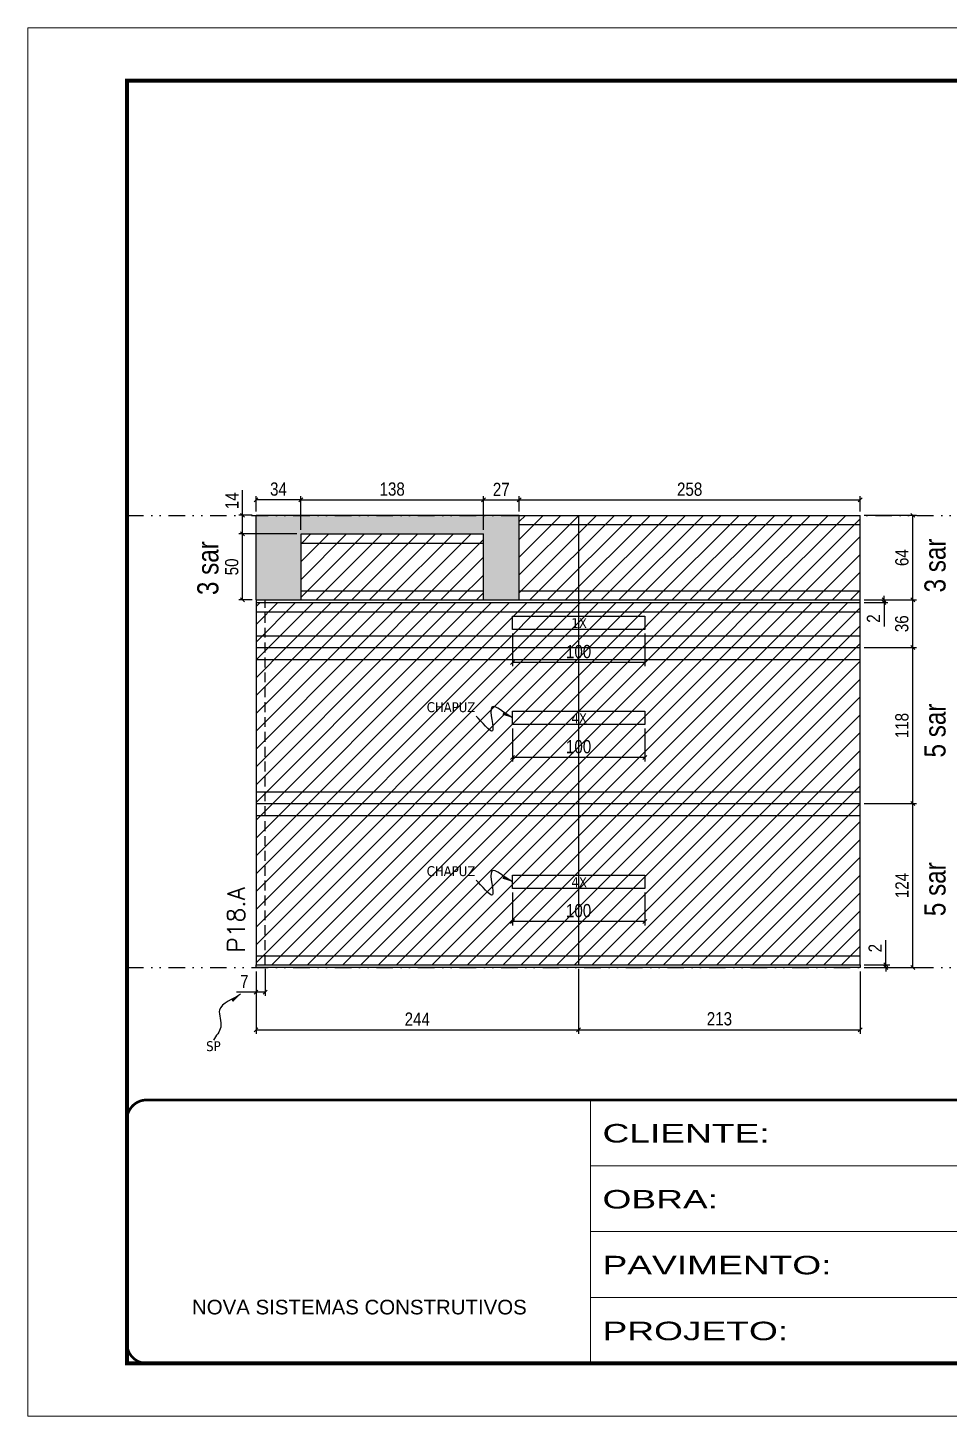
# Model space of a CAD drawing. Extents: x 14400 to 27878, y -21631 to 6985.
# Drawn here: x 17597 to 18294, y -2105 to -1055 of the extents above; entities that cross this region are included whole.
import ezdxf

# ---------------------------------------------------------------- set-up
doc = ezdxf.new("R2010")
doc.units = 0
for name, pattern in [('CONTINUO', [0]), ('DASHED', [0.75, 0.5, -0.25]), ('DIVIDE2', [0.625, 0.25, -0.125, 0, -0.125, 0, -0.125]), ('HIDDEN', [0.375, 0.25, -0.125])]:
    doc.linetypes.add(name, pattern=pattern)
for name, color, linetype in [('COTA', 241, 'Continuous'), ('NOMENCLATURA', 7, 'Continuous'), ('Nível', 160, 'Continuous'), ('Painéis', 200, 'Continuous'), ('Romaneio', 10, 'Continuous'), ('SARR_2.2x10', 60, 'Continuous'), ('SARR_2.2x7', 40, 'Continuous'), ('Sarrafo de Pressão', 42, 'HIDDEN'), ('texto', 7, 'Continuous')]:
    doc.layers.add(name, color=color, linetype=linetype)
for name, color, linetype, lineweight in [('Folhas', 255, 'Continuous', 9), ('Hachura', 251, 'Continuous', 9), ('SARRAFO DE PRESSAO', 251, 'DASHED', 9), ('Texto Seção', 7, 'Continuous', 15)]:
    doc.layers.add(name, color=color, linetype=linetype, lineweight=lineweight)
doc.styles.add('ARIAL', font='arial.ttf')
doc.styles.add('ARIAL_NARROW', font='ARIALN.TTF', dxfattribs={"height": 0.2})
doc.styles.add('COTA TECNICA', font='techl___.ttf', dxfattribs={"height": 10})
doc.styles.add('COTA TECNICA-50', font='techl___.ttf', dxfattribs={"height": 10})
doc.styles.add('REGUA-120', font='ROMANS.shx', dxfattribs={"height": 15})
doc.styles.get("Standard").update_dxf_attribs({"font": 'arial.ttf'})
doc.styles.add('Tecnologia', font='')
doc.styles.get('Tecnologia').set_extended_font_data('Forgotten Futurist')
doc.dimstyles.new('COTA PAINEL-50', dxfattribs={"dimtxt": 10, "dimasz": 3, "dimexe": 3, "dimexo": 3, "dimgap": 3, "dimtad": 1, "dimdec": 1, "dimzin": 12, "dimdsep": 46, "dimtxsty": 'COTA TECNICA-50', "dimblk1": 'OBLIQUE', "dimblk2": 'OBLIQUE', "dimsah": 1, "dimcen": 0.9, "dimclrd": 4, "dimclre": 4, "dimclrt": 240, "dimadec": 1, "dimazin": 3, "dimtfac": 1, "dimtdec": 1, "dimtmove": 0, "dimatfit": 3, "dimfxl": 1, "dimtolj": 1, "dimtzin": 12, "dimarcsym": 0})
doc.dimstyles.new('PAINEL', dxfattribs={"dimtxt": 10, "dimasz": 3, "dimexe": 3, "dimexo": 3, "dimgap": 3, "dimtad": 1, "dimdec": 1, "dimzin": 12, "dimdsep": 46, "dimtxsty": 'COTA TECNICA', "dimblk1": 'OBLIQUE', "dimblk2": 'OBLIQUE', "dimsah": 1, "dimcen": 0.9, "dimclrd": 4, "dimclre": 4, "dimclrt": 240, "dimadec": 1, "dimazin": 3, "dimtfac": 1, "dimtdec": 1, "dimtmove": 0, "dimatfit": 3, "dimfxl": 1, "dimtolj": 1, "dimtzin": 12, "dimarcsym": 0})
doc.dimstyles.get("Standard").update_dxf_attribs({"dimtxt": 0.18, "dimasz": 0.18, "dimexe": 0.18, "dimexo": 0.0625, "dimgap": 0.09, "dimtad": 0, "dimtih": 1, "dimtoh": 1, "dimdec": 4, "dimzin": 0, "dimdsep": 46, "dimtxsty": 'Standard', "dimcen": 0.09, "dimadec": 0, "dimazin": 0, "dimtfac": 1, "dimtdec": 4, "dimtofl": 0, "dimtmove": 0, "dimatfit": 3, "dimfxl": 1, "dimtolj": 1, "dimtzin": 0, "dimarcsym": 0})

# ---------------------------------------------------------------- blocks, each defined once
blk = doc.blocks.new('9999999999')
at = {"color": 30, "linetype": 'CONTINUO'}
for p, q in [((98564.6, 34230.2), (98564.6, 34429.4)), ((98564.6, 34379.6), (99584, 34379.6)), ((98564.6, 34329.8), (99488, 34329.8)), ((98564.6, 34280), (99488, 34280))]:
    blk.add_line(p, q, dxfattribs=at)
at = {"color": 30, "linetype": 'CONTINUO', "const_width": 2}
blk.add_lwpolyline([(99584, 34230.2), (99584, 34414.4, 0.414214), (99569, 34429.4), (98229, 34429.4, 0.414214), (98214, 34414.4), (98214, 34245.2, 0.414214), (98229, 34230.2), (99584, 34230.2)], format="xyb", dxfattribs=at)
at = {"layer": 'Folhas'}
blk.add_lwpolyline([(98139, 34190.2), (99624, 34190.2), (99624, 35240.2), (98139, 35240.2)], close=True, dxfattribs=at)
at = {"layer": 'Folhas', "color": 30, "const_width": 3}
blk.add_lwpolyline([(98214, 34230.2), (99584, 34230.2), (99584, 35200.2), (98214, 35200.2)], close=True, dxfattribs=at)
at = {"color": 7, "linetype": 'Continuous', "ltscale": 5, "style": 'ARIAL'}
blk.add_text('NOVA SISTEMAS CONSTRUTIVOS', height=11.059, dxfattribs=at).set_placement((98263.2, 34267.2))
at = {"layer": 'Folhas', "color": 7, "style": 'Tecnologia', "width": 1.5}
for s, p in [('CLIENTE:', (98573.7, 34397.2)), ('OBRA:', (98573.7, 34347.3)), ('PAVIMENTO:', (98573.7, 34297.5)), ('PROJETO:', (98573.7, 34247.7))]:
    blk.add_text(s, height=14, dxfattribs=at).set_placement(p)
blk = doc.blocks.new('_Oblique')
at = {"color": 0, "linetype": 'ByBlock', "lineweight": -2}
blk.add_line((-0.5, -0.5), (0.5, 0.5), dxfattribs=at)
blk = doc.blocks.new('*D4209')
at = {"layer": 'COTA', "color": 4, "lineweight": -2, "transparency": 16777216}
for p, q in [((17769.6, -1769), (17769.6, -1787.5)), ((17776.6, -1767), (17776.6, -1787.5)), ((17769.6, -1784.5), (17754.9, -1784.5)), ((17776.6, -1784.5), (17769.6, -1784.5))]:
    blk.add_line(p, q, dxfattribs=at)
at = {"layer": 'Defpoints', "color": 0, "transparency": 16777216}
for p in [(17769.6, -1766), (17776.6, -1764), (17769.6, -1784.5)]:
    blk.add_point(p, dxfattribs=at)
at = {"layer": 'COTA', "color": 4, "lineweight": -2, "transparency": 16777216, "xscale": 3, "yscale": 3, "zscale": 3, "rotation": 180}
blk.add_blockref('_Oblique', (17769.6, -1784.5), dxfattribs=at)
at = {"layer": 'COTA', "color": 4, "lineweight": -2, "transparency": 16777216, "xscale": 3, "yscale": 3, "zscale": 3}
blk.add_blockref('_Oblique', (17776.6, -1784.5), dxfattribs=at)
at = {"layer": 'COTA', "color": 240, "transparency": 16777216, "insert": (17760.8, -1776.5), "char_height": 10, "attachment_point": 5, "style": 'COTA TECNICA-50'}
blk.add_mtext('\\A1;7', dxfattribs=at)
blk = doc.blocks.new('*D4210')
at = {"layer": 'Defpoints', "color": 0, "linetype": 'ByBlock', "transparency": 16777216}
for p in [(18226.6, -1642), (18266.3, -1642), (18226.6, -1766)]:
    blk.add_point(p, dxfattribs=at)
at = {"layer": 'Romaneio', "color": 4, "linetype": 'ByBlock', "lineweight": -2, "transparency": 16777216}
for p, q in [((18229.6, -1642), (18269.3, -1642)), ((18266.3, -1766), (18266.3, -1642)), ((18229.6, -1766), (18269.3, -1766))]:
    blk.add_line(p, q, dxfattribs=at)
at = {"layer": 'Romaneio', "color": 4, "linetype": 'ByBlock', "lineweight": -2, "transparency": 16777216, "xscale": 3, "yscale": 3, "zscale": 3}
for p, rotation in [((18266.3, -1642), 90), ((18266.3, -1766), 270)]:
    blk.add_blockref('_Oblique', p, dxfattribs=dict(at, rotation=rotation))
at = {"layer": 'Romaneio', "color": 240, "linetype": 'ByBlock', "transparency": 16777216, "insert": (18258.2, -1704), "char_height": 10, "attachment_point": 5, "rotation": 90, "style": 'COTA TECNICA'}
blk.add_mtext('\\A1;124', dxfattribs=at)
blk = doc.blocks.new('*D4211')
at = {"layer": 'Defpoints', "color": 0, "linetype": 'ByBlock', "transparency": 16777216}
for p in [(18226.6, -1642), (18266.3, -1642), (18226.6, -1766)]:
    blk.add_point(p, dxfattribs=at)
at = {"layer": 'Romaneio', "color": 4, "linetype": 'ByBlock', "lineweight": -2, "transparency": 16777216}
for p, q in [((18229.6, -1642), (18269.3, -1642)), ((18266.3, -1766), (18266.3, -1642)), ((18229.6, -1766), (18269.3, -1766))]:
    blk.add_line(p, q, dxfattribs=at)
at = {"layer": 'Romaneio', "color": 4, "linetype": 'ByBlock', "lineweight": -2, "transparency": 16777216, "xscale": 3, "yscale": 3, "zscale": 3}
for p, rotation in [((18266.3, -1642), 90), ((18266.3, -1766), 270)]:
    blk.add_blockref('_Oblique', p, dxfattribs=dict(at, rotation=rotation))
at = {"layer": 'Romaneio', "color": 240, "linetype": 'ByBlock', "transparency": 16777216, "insert": (18258.2, -1704), "char_height": 10, "attachment_point": 5, "rotation": 90, "style": 'COTA TECNICA'}
blk.add_mtext('\\A1;124', dxfattribs=at)
blk = doc.blocks.new('*D4212')
at = {"layer": 'COTA', "color": 4, "lineweight": -2, "transparency": 16777216}
for p, q in [((18245.9, -1764), (18245.9, -1745.2)), ((18229.6, -1764), (18248.9, -1764)), ((18229.6, -1766), (18248.9, -1766)), ((18245.9, -1766), (18245.9, -1764)), ((18245.9, -1766), (18245.9, -1769))]:
    blk.add_line(p, q, dxfattribs=at)
at = {"layer": 'Defpoints', "color": 0, "transparency": 16777216}
for p in [(18226.6, -1764), (18226.6, -1766), (18245.9, -1766)]:
    blk.add_point(p, dxfattribs=at)
at = {"layer": 'COTA', "color": 4, "lineweight": -2, "transparency": 16777216, "xscale": 3, "yscale": 3, "zscale": 3}
for p, rotation in [((18245.9, -1764), 270), ((18245.9, -1766), 90)]:
    blk.add_blockref('_Oblique', p, dxfattribs=dict(at, rotation=rotation))
at = {"layer": 'COTA', "color": 240, "transparency": 16777216, "insert": (18237.9, -1751.3), "char_height": 10, "attachment_point": 5, "rotation": 90, "style": 'COTA TECNICA-50'}
blk.add_mtext('\\A1;2', dxfattribs=at)
blk = doc.blocks.new('*D4213')
at = {"layer": 'COTA', "color": 4, "lineweight": -2, "transparency": 16777216}
for p, q in [((17769.6, -1769), (17769.6, -1816)), ((18013.6, -1767), (18013.6, -1816)), ((17769.6, -1813), (18013.6, -1813))]:
    blk.add_line(p, q, dxfattribs=at)
at = {"layer": 'Defpoints', "color": 0, "transparency": 16777216}
for p in [(17769.6, -1766), (18013.6, -1764), (18013.6, -1813)]:
    blk.add_point(p, dxfattribs=at)
at = {"layer": 'COTA', "color": 4, "lineweight": -2, "transparency": 16777216, "xscale": 3, "yscale": 3, "zscale": 3, "rotation": 180}
blk.add_blockref('_Oblique', (17769.6, -1813), dxfattribs=at)
at = {"layer": 'COTA', "color": 4, "lineweight": -2, "transparency": 16777216, "xscale": 3, "yscale": 3, "zscale": 3}
blk.add_blockref('_Oblique', (18013.6, -1813), dxfattribs=at)
at = {"layer": 'COTA', "color": 240, "transparency": 16777216, "insert": (17891.6, -1805), "char_height": 10, "attachment_point": 5, "style": 'COTA TECNICA-50'}
blk.add_mtext('\\A1;244', dxfattribs=at)
blk = doc.blocks.new('*D4214')
at = {"layer": 'COTA', "color": 4, "lineweight": -2, "transparency": 16777216}
for p, q in [((18013.6, -1767), (18013.6, -1816)), ((18226.6, -1769), (18226.6, -1816)), ((18013.6, -1813), (18226.6, -1813))]:
    blk.add_line(p, q, dxfattribs=at)
at = {"layer": 'Defpoints', "color": 0, "transparency": 16777216}
for p in [(18013.6, -1764), (18226.6, -1766), (18226.6, -1813)]:
    blk.add_point(p, dxfattribs=at)
at = {"layer": 'COTA', "color": 4, "lineweight": -2, "transparency": 16777216, "xscale": 3, "yscale": 3, "zscale": 3, "rotation": 180}
blk.add_blockref('_Oblique', (18013.6, -1813), dxfattribs=at)
at = {"layer": 'COTA', "color": 4, "lineweight": -2, "transparency": 16777216, "xscale": 3, "yscale": 3, "zscale": 3}
blk.add_blockref('_Oblique', (18226.6, -1813), dxfattribs=at)
at = {"layer": 'COTA', "color": 240, "transparency": 16777216, "insert": (18120.1, -1804.8), "char_height": 10, "attachment_point": 5, "style": 'COTA TECNICA-50'}
blk.add_mtext('\\A1;213', dxfattribs=at)
blk = doc.blocks.new('*D4215')
at = {"layer": 'COTA', "color": 4, "linetype": 'ByBlock', "lineweight": -2, "transparency": 16777216}
for p, q in [((17963.6, -1709.2), (17963.6, -1734.1)), ((18063.6, -1709.2), (18063.6, -1734.1)), ((18063.6, -1731.1), (17963.6, -1731.1))]:
    blk.add_line(p, q, dxfattribs=at)
at = {"layer": 'Defpoints', "color": 0, "linetype": 'ByBlock', "transparency": 16777216}
for p in [(17963.6, -1706.2), (18063.6, -1706.2), (17963.6, -1731.1)]:
    blk.add_point(p, dxfattribs=at)
at = {"layer": 'COTA', "color": 4, "linetype": 'ByBlock', "lineweight": -2, "transparency": 16777216, "xscale": 3, "yscale": 3, "zscale": 3, "rotation": 180}
blk.add_blockref('_Oblique', (17963.6, -1731.1), dxfattribs=at)
at = {"layer": 'COTA', "color": 4, "linetype": 'ByBlock', "lineweight": -2, "transparency": 16777216, "xscale": 3, "yscale": 3, "zscale": 3}
blk.add_blockref('_Oblique', (18063.6, -1731.1), dxfattribs=at)
at = {"layer": 'COTA', "color": 240, "linetype": 'ByBlock', "transparency": 16777216, "insert": (18013.6, -1723), "char_height": 10, "attachment_point": 5, "style": 'COTA TECNICA'}
blk.add_mtext('\\A1;100', dxfattribs=at)
blk = doc.blocks.new('*D4195')
at = {"layer": 'COTA', "color": 4, "lineweight": -2, "transparency": 16777216}
for p, q in [((18229.6, -1424), (18269.3, -1424)), ((18266.3, -1488), (18266.3, -1424)), ((18229.6, -1488), (18269.3, -1488))]:
    blk.add_line(p, q, dxfattribs=at)
at = {"layer": 'Defpoints', "color": 0, "transparency": 16777216}
for p in [(18226.6, -1424), (18266.3, -1424), (18226.6, -1488)]:
    blk.add_point(p, dxfattribs=at)
at = {"layer": 'COTA', "color": 4, "lineweight": -2, "transparency": 16777216, "xscale": 3, "yscale": 3, "zscale": 3}
for p, rotation in [((18266.3, -1424), 90), ((18266.3, -1488), 270)]:
    blk.add_blockref('_Oblique', p, dxfattribs=dict(at, rotation=rotation))
at = {"layer": 'COTA', "color": 240, "transparency": 16777216, "insert": (18258.2, -1456), "char_height": 10, "attachment_point": 5, "rotation": 90, "style": 'COTA TECNICA'}
blk.add_mtext('\\A1;64', dxfattribs=at)
blk = doc.blocks.new('*D4196')
at = {"layer": 'COTA', "color": 4, "lineweight": -2, "transparency": 16777216}
for p, q in [((17769.6, -1421), (17769.6, -1409.4)), ((17803.6, -1412.4), (17769.6, -1412.4)), ((17803.6, -1435), (17803.6, -1409.4))]:
    blk.add_line(p, q, dxfattribs=at)
at = {"layer": 'Defpoints', "color": 0, "transparency": 16777216}
for p in [(17769.6, -1412.4), (17769.6, -1424), (17803.6, -1438)]:
    blk.add_point(p, dxfattribs=at)
at = {"layer": 'COTA', "color": 4, "lineweight": -2, "transparency": 16777216, "xscale": 3, "yscale": 3, "zscale": 3, "rotation": 180}
blk.add_blockref('_Oblique', (17769.6, -1412.4), dxfattribs=at)
at = {"layer": 'COTA', "color": 4, "lineweight": -2, "transparency": 16777216, "xscale": 3, "yscale": 3, "zscale": 3}
blk.add_blockref('_Oblique', (17803.6, -1412.4), dxfattribs=at)
at = {"layer": 'COTA', "color": 240, "transparency": 16777216, "insert": (17786.6, -1404.2), "char_height": 10, "attachment_point": 5, "style": 'COTA TECNICA'}
blk.add_mtext('\\A1;34', dxfattribs=at)
blk = doc.blocks.new('*D4197')
at = {"layer": 'COTA', "color": 4, "lineweight": -2, "transparency": 16777216}
for p, q in [((17803.6, -1435), (17803.6, -1409.4)), ((17803.6, -1412.4), (17941.6, -1412.4)), ((17941.6, -1435), (17941.6, -1409.4))]:
    blk.add_line(p, q, dxfattribs=at)
at = {"layer": 'Defpoints', "color": 0, "transparency": 16777216}
for p in [(17941.6, -1412.4), (17803.6, -1438), (17941.6, -1438)]:
    blk.add_point(p, dxfattribs=at)
at = {"layer": 'COTA', "color": 4, "lineweight": -2, "transparency": 16777216, "xscale": 3, "yscale": 3, "zscale": 3, "rotation": 180}
blk.add_blockref('_Oblique', (17803.6, -1412.4), dxfattribs=at)
at = {"layer": 'COTA', "color": 4, "lineweight": -2, "transparency": 16777216, "xscale": 3, "yscale": 3, "zscale": 3}
blk.add_blockref('_Oblique', (17941.6, -1412.4), dxfattribs=at)
at = {"layer": 'COTA', "color": 240, "transparency": 16777216, "insert": (17872.6, -1404.2), "char_height": 10, "attachment_point": 5, "style": 'COTA TECNICA'}
blk.add_mtext('\\A1;138', dxfattribs=at)
blk = doc.blocks.new('*D4198')
at = {"layer": 'COTA', "color": 4, "lineweight": -2, "transparency": 16777216}
for p, q in [((17941.6, -1435), (17941.6, -1409.4)), ((17941.6, -1412.4), (17968.6, -1412.4)), ((17968.6, -1421), (17968.6, -1409.4))]:
    blk.add_line(p, q, dxfattribs=at)
at = {"layer": 'Defpoints', "color": 0, "transparency": 16777216}
for p in [(17968.6, -1412.4), (17968.6, -1424), (17941.6, -1438)]:
    blk.add_point(p, dxfattribs=at)
at = {"layer": 'COTA', "color": 4, "lineweight": -2, "transparency": 16777216, "xscale": 3, "yscale": 3, "zscale": 3, "rotation": 180}
blk.add_blockref('_Oblique', (17941.6, -1412.4), dxfattribs=at)
at = {"layer": 'COTA', "color": 4, "lineweight": -2, "transparency": 16777216, "xscale": 3, "yscale": 3, "zscale": 3}
blk.add_blockref('_Oblique', (17968.6, -1412.4), dxfattribs=at)
at = {"layer": 'COTA', "color": 240, "transparency": 16777216, "insert": (17955.1, -1404.4), "char_height": 10, "attachment_point": 5, "style": 'COTA TECNICA'}
blk.add_mtext('\\A1;27', dxfattribs=at)
blk = doc.blocks.new('*D4199')
at = {"layer": 'COTA', "color": 4, "lineweight": -2, "transparency": 16777216}
for p, q in [((17800.6, -1438), (17756.5, -1438)), ((17759.5, -1488), (17759.5, -1438)), ((17766.6, -1488), (17756.5, -1488))]:
    blk.add_line(p, q, dxfattribs=at)
at = {"layer": 'Defpoints', "color": 0, "transparency": 16777216}
for p in [(17759.5, -1438), (17803.6, -1438), (17769.6, -1488)]:
    blk.add_point(p, dxfattribs=at)
at = {"layer": 'COTA', "color": 4, "lineweight": -2, "transparency": 16777216, "xscale": 3, "yscale": 3, "zscale": 3}
for p, rotation in [((17759.5, -1438), 90), ((17759.5, -1488), 270)]:
    blk.add_blockref('_Oblique', p, dxfattribs=dict(at, rotation=rotation))
at = {"layer": 'COTA', "color": 240, "transparency": 16777216, "insert": (17751.3, -1463), "char_height": 10, "attachment_point": 5, "rotation": 90, "style": 'COTA TECNICA'}
blk.add_mtext('\\A1;50', dxfattribs=at)
blk = doc.blocks.new('*D4200')
at = {"layer": 'COTA', "color": 4, "lineweight": -2, "transparency": 16777216}
for p, q in [((17759.5, -1424), (17759.5, -1404.9)), ((17766.6, -1424), (17756.5, -1424)), ((17759.5, -1438), (17759.5, -1424)), ((17800.6, -1438), (17756.5, -1438))]:
    blk.add_line(p, q, dxfattribs=at)
at = {"layer": 'Defpoints', "color": 0, "transparency": 16777216}
for p in [(17759.5, -1424), (17769.6, -1424), (17803.6, -1438)]:
    blk.add_point(p, dxfattribs=at)
at = {"layer": 'COTA', "color": 4, "lineweight": -2, "transparency": 16777216, "xscale": 3, "yscale": 3, "zscale": 3}
for p, rotation in [((17759.5, -1424), 90), ((17759.5, -1438), 270)]:
    blk.add_blockref('_Oblique', p, dxfattribs=dict(at, rotation=rotation))
at = {"layer": 'COTA', "color": 240, "transparency": 16777216, "insert": (17751.4, -1413), "char_height": 10, "attachment_point": 5, "rotation": 90, "style": 'COTA TECNICA'}
blk.add_mtext('\\A1;14', dxfattribs=at)
blk = doc.blocks.new('*D4201')
at = {"layer": 'COTA', "color": 4, "lineweight": -2, "transparency": 16777216}
for p, q in [((17968.6, -1421), (17968.6, -1409.4)), ((17968.6, -1412.4), (18226.6, -1412.4)), ((18226.6, -1421), (18226.6, -1409.4))]:
    blk.add_line(p, q, dxfattribs=at)
at = {"layer": 'Defpoints', "color": 0, "transparency": 16777216}
for p in [(18226.6, -1412.4), (17968.6, -1424), (18226.6, -1424)]:
    blk.add_point(p, dxfattribs=at)
at = {"layer": 'COTA', "color": 4, "lineweight": -2, "transparency": 16777216, "xscale": 3, "yscale": 3, "zscale": 3, "rotation": 180}
blk.add_blockref('_Oblique', (17968.6, -1412.4), dxfattribs=at)
at = {"layer": 'COTA', "color": 4, "lineweight": -2, "transparency": 16777216, "xscale": 3, "yscale": 3, "zscale": 3}
blk.add_blockref('_Oblique', (18226.6, -1412.4), dxfattribs=at)
at = {"layer": 'COTA', "color": 240, "transparency": 16777216, "insert": (18097.6, -1404.3), "char_height": 10, "attachment_point": 5, "style": 'COTA TECNICA'}
blk.add_mtext('\\A1;258', dxfattribs=at)
blk = doc.blocks.new('*D4203')
at = {"layer": 'COTA', "color": 4, "lineweight": -2, "transparency": 16777216}
for p, q in [((18229.6, -1524), (18269.3, -1524)), ((18266.3, -1642), (18266.3, -1524)), ((18229.6, -1642), (18269.3, -1642))]:
    blk.add_line(p, q, dxfattribs=at)
at = {"layer": 'Defpoints', "color": 0, "transparency": 16777216}
for p in [(18226.6, -1524), (18266.3, -1524), (18226.6, -1642)]:
    blk.add_point(p, dxfattribs=at)
at = {"layer": 'COTA', "color": 4, "lineweight": -2, "transparency": 16777216, "xscale": 3, "yscale": 3, "zscale": 3}
for p, rotation in [((18266.3, -1524), 90), ((18266.3, -1642), 270)]:
    blk.add_blockref('_Oblique', p, dxfattribs=dict(at, rotation=rotation))
at = {"layer": 'COTA', "color": 240, "transparency": 16777216, "insert": (18258.2, -1583), "char_height": 10, "attachment_point": 5, "rotation": 90, "style": 'COTA TECNICA'}
blk.add_mtext('\\A1;118', dxfattribs=at)
blk = doc.blocks.new('*D4205')
at = {"layer": 'COTA', "color": 4, "linetype": 'ByBlock', "lineweight": -2, "transparency": 16777216}
for p, q in [((17963.6, -1585.2), (17963.6, -1610.1)), ((18063.6, -1585.2), (18063.6, -1610.1)), ((18063.6, -1607.1), (17963.6, -1607.1))]:
    blk.add_line(p, q, dxfattribs=at)
at = {"layer": 'Defpoints', "color": 0, "linetype": 'ByBlock', "transparency": 16777216}
for p in [(17963.6, -1582.2), (18063.6, -1582.2), (17963.6, -1607.1)]:
    blk.add_point(p, dxfattribs=at)
at = {"layer": 'COTA', "color": 4, "linetype": 'ByBlock', "lineweight": -2, "transparency": 16777216, "xscale": 3, "yscale": 3, "zscale": 3, "rotation": 180}
blk.add_blockref('_Oblique', (17963.6, -1607.1), dxfattribs=at)
at = {"layer": 'COTA', "color": 4, "linetype": 'ByBlock', "lineweight": -2, "transparency": 16777216, "xscale": 3, "yscale": 3, "zscale": 3}
blk.add_blockref('_Oblique', (18063.6, -1607.1), dxfattribs=at)
at = {"layer": 'COTA', "color": 240, "linetype": 'ByBlock', "transparency": 16777216, "insert": (18013.6, -1599), "char_height": 10, "attachment_point": 5, "style": 'COTA TECNICA'}
blk.add_mtext('\\A1;100', dxfattribs=at)
blk = doc.blocks.new('*D4222')
at = {"layer": 'COTA', "color": 4, "lineweight": -2, "transparency": 16777216}
for p, q in [((18229.6, -1488), (18269.3, -1488)), ((18266.3, -1524), (18266.3, -1488)), ((18229.6, -1524), (18269.3, -1524))]:
    blk.add_line(p, q, dxfattribs=at)
at = {"layer": 'Defpoints', "color": 0, "transparency": 16777216}
for p in [(18226.6, -1488), (18266.3, -1488), (18226.6, -1524)]:
    blk.add_point(p, dxfattribs=at)
at = {"layer": 'COTA', "color": 4, "lineweight": -2, "transparency": 16777216, "xscale": 3, "yscale": 3, "zscale": 3}
for p, rotation in [((18266.3, -1488), 90), ((18266.3, -1524), 270)]:
    blk.add_blockref('_Oblique', p, dxfattribs=dict(at, rotation=rotation))
at = {"layer": 'COTA', "color": 240, "transparency": 16777216, "insert": (18258.1, -1506), "char_height": 10, "attachment_point": 5, "rotation": 90, "style": 'COTA TECNICA'}
blk.add_mtext('\\A1;36', dxfattribs=at)
blk = doc.blocks.new('*D4207')
at = {"layer": 'COTA', "color": 4, "linetype": 'ByBlock', "lineweight": -2, "transparency": 16777216}
for p, q in [((17963.6, -1513.3), (17963.6, -1538.2)), ((18063.6, -1513.3), (18063.6, -1538.2)), ((18063.6, -1535.2), (17963.6, -1535.2))]:
    blk.add_line(p, q, dxfattribs=at)
at = {"layer": 'Defpoints', "color": 0, "linetype": 'ByBlock', "transparency": 16777216}
for p in [(17963.6, -1510.3), (18063.6, -1510.3), (17963.6, -1535.2)]:
    blk.add_point(p, dxfattribs=at)
at = {"layer": 'COTA', "color": 4, "linetype": 'ByBlock', "lineweight": -2, "transparency": 16777216, "xscale": 3, "yscale": 3, "zscale": 3, "rotation": 180}
blk.add_blockref('_Oblique', (17963.6, -1535.2), dxfattribs=at)
at = {"layer": 'COTA', "color": 4, "linetype": 'ByBlock', "lineweight": -2, "transparency": 16777216, "xscale": 3, "yscale": 3, "zscale": 3}
blk.add_blockref('_Oblique', (18063.6, -1535.2), dxfattribs=at)
at = {"layer": 'COTA', "color": 240, "linetype": 'ByBlock', "transparency": 16777216, "insert": (18013.6, -1527.1), "char_height": 10, "attachment_point": 5, "style": 'COTA TECNICA'}
blk.add_mtext('\\A1;100', dxfattribs=at)
blk = doc.blocks.new('*D4224')
at = {"layer": 'COTA', "color": 4, "lineweight": -2, "transparency": 16777216}
for p, q in [((18229.6, -1488), (18247.6, -1488)), ((18229.6, -1490), (18247.6, -1490)), ((18244.6, -1488), (18244.6, -1485)), ((18244.6, -1488), (18244.6, -1490)), ((18244.6, -1490), (18244.6, -1508.1))]:
    blk.add_line(p, q, dxfattribs=at)
at = {"layer": 'Defpoints', "color": 0, "transparency": 16777216}
for p in [(18226.6, -1488), (18226.6, -1490), (18244.6, -1490)]:
    blk.add_point(p, dxfattribs=at)
at = {"layer": 'COTA', "color": 4, "lineweight": -2, "transparency": 16777216, "xscale": 3, "yscale": 3, "zscale": 3}
for p, rotation in [((18244.6, -1488), 270), ((18244.6, -1490), 90)]:
    blk.add_blockref('_Oblique', p, dxfattribs=dict(at, rotation=rotation))
at = {"layer": 'COTA', "color": 240, "transparency": 16777216, "insert": (18236.6, -1502.1), "char_height": 10, "attachment_point": 5, "rotation": 90, "style": 'COTA TECNICA'}
blk.add_mtext('\\A1;2', dxfattribs=at)

msp = doc.modelspace()

# ---------------------------------------------------------------- hatches: boundary and pattern name
at = {"layer": 'COTA'}
h = msp.add_hatch(dxfattribs=at)
h.set_pattern_fill('AR-CONC', color=256, scale=0.03)
h.set_pattern_definition([(50, (13.5, 1298.575), (5.4655401, -0.4781726), [0.5715, -6.2865]), (355, (13.5, 1298.575), (-1.0573026, 5.7317054), [0.4572, -5.0292175]), (100.451445, (13.9555, 1298.535), (4.4082374, 5.2535326), [0.4857003, -5.3427073]), (46.1842, (13.5, 1300.099), (8.1323712, -1.2612698), [0.85725, -9.42975]), (96.63556, (14.178, 1299.994), (7.122124, 7.4227837), [0.7285507, -8.0140682]), (351.18415, (13.5, 1300.099), (7.122124, 7.4227837), [0.685799, -7.543792]), (21, (14.262, 1299.718), (4.5484317, -3.067956), [0.5715, -6.2865]), (326, (14.262, 1299.718), (1.8540609, 5.525639), [0.4572, -5.0292]), (71.451445, (14.641, 1299.4624), (6.4024926, 2.457683), [0.4857003, -5.3426981]), (37.5, (13.5, 1298.5751), (0.0926581, 2.53665117), [0, -4.96824, 0, -5.1054, 0, -5.04825]), (7.5, (13.5, 1298.575), (2.00458988, 3.00541724), [0, -2.91084, 0, -4.85394, 0, -1.92405]), (327.5, (11.8007, 1298.5751), (4.06771786, -0.17186232), [0, -1.905, 0, -5.9436, 0, -7.8867]), (317.5, (11.0387, 1298.575), (4.44387544, 0.7627947), [0, -2.4765, 0, -3.94716, 0, -5.6007])])
h.paths.add_polyline_path([(17803.65, -1438.02), (17941.65, -1438.02), (17941.65, -1488.02), (17968.65, -1488.02), (17968.65, -1424.02), (17769.65, -1424.02), (17769.65, -1488.02), (17803.65, -1488.02)])
at = {"layer": 'Hachura', "linetype": 'ByBlock'}
h = msp.add_hatch(dxfattribs=at)
h.set_pattern_fill('ANSI31', color=256, scale=3)
h.paths.add_polyline_path([(17941.65, -1488.02), (17941.65, -1438.02), (17803.65, -1438.02), (17803.65, -1488.02)])
h.paths.add_polyline_path([(17968.65, -1488.02), (18013.65, -1488.02), (18013.65, -1424.02), (17968.65, -1424.02)])
h.paths.add_polyline_path([(18013.65, -1424.02), (18013.65, -1488.02), (18226.65, -1488.02), (18226.65, -1424.02)])
h.paths.add_polyline_path([(18013.65, -1524.02), (18013.65, -1642.02), (18226.65, -1642.02), (18226.65, -1524.02)])
h.paths.add_polyline_path([(17769.65, -1524.02), (17769.65, -1642.02), (18013.65, -1642.02), (18013.65, -1524.02)])
h.paths.add_polyline_path([(18013.65, -1764.02), (18013.65, -1642.02), (17769.65, -1642.02), (17769.65, -1764.02)])
h.paths.add_polyline_path([(18226.65, -1764.02), (18226.65, -1642.02), (18013.65, -1642.02), (18013.65, -1764.02)])
h.paths.add_polyline_path([(18643.99, -1642.02), (18407.99, -1642.02), (18407.99, -1764.02), (18643.99, -1764.02)])
h.paths.add_polyline_path([(18643.99, -1642.02), (18643.99, -1764.02), (18887.99, -1764.02), (18887.99, -1642.02)])
h.paths.add_polyline_path([(18643.99, -1522.02), (18643.99, -1642.02), (18887.99, -1642.02), (18887.99, -1522.02)])
h.paths.add_polyline_path([(18407.99, -1522.02), (18407.99, -1642.02), (18643.99, -1642.02), (18643.99, -1522.02)])
h = msp.add_hatch(dxfattribs=at)
h.set_pattern_fill('ANSI31', color=256, scale=3)
h.paths.add_polyline_path([(18013.65, -1490.02), (17769.65, -1490.02), (17769.65, -1524.02), (18013.65, -1524.02)])
h.paths.add_polyline_path([(18226.65, -1490.02), (18013.65, -1490.02), (18013.65, -1524.02), (18226.65, -1524.02)])
h.paths.add_polyline_path([(18643.99, -1443.02), (18407.99, -1443.02), (18407.99, -1522.02), (18643.99, -1522.02)])
h.paths.add_polyline_path([(18853.99, -1443.02), (18643.99, -1443.02), (18643.99, -1522.02), (18887.99, -1522.02), (18887.99, -1518.02), (18853.99, -1518.02)])

# ---------------------------------------------------------------- linework, layer by layer
at = {"layer": 'COTA'}
for p in [(17769.65, -1488.02), (17968.65, -1424.02)]:
    msp.add_line(p, (17769.65, -1424.02), dxfattribs=at)
at = {"layer": 'Nível', "color": 4, "linetype": 'DIVIDE2', "ltscale": 50}
for p, q in [((17671.97, -1424.02), (19041.97, -1424.02)), ((17671.97, -1766.02), (19041.97, -1766.02))]:
    msp.add_line(p, q, dxfattribs=at)
at = {"layer": 'Painéis'}
for p, q in [((17968.65, -1424.02), (18226.65, -1424.02)), ((17968.65, -1488.02), (17968.65, -1424.02)), ((18013.65, -1424.02), (18013.65, -1764.02)), ((18226.65, -1764.02), (18226.65, -1424.02)), ((17803.65, -1488.02), (17803.65, -1438.02)), ((17803.65, -1438.02), (17941.65, -1438.02)), ((17941.65, -1488.02), (17941.65, -1438.02)), ((17769.65, -1488.02), (18226.65, -1488.02)), ((17769.65, -1488.02), (17769.65, -1764.02)), ((17769.65, -1490.02), (18226.65, -1490.02)), ((17769.65, -1524.02), (18226.65, -1524.02)), ((17769.65, -1642.02), (18226.65, -1642.02)), ((17769.65, -1764.02), (18226.65, -1764.02))]:
    msp.add_line(p, q, dxfattribs=at)
msp.add_lwpolyline([(18226.65, -1766.02), (17769.65, -1766.02), (17769.65, -1764.02), (18226.65, -1764.02)], close=True, dxfattribs=at)
at = {"layer": 'SARR_2.2x10'}
for points in [[(17963.65, -1500.25), (18063.65, -1500.25), (18063.65, -1510.25), (17963.65, -1510.25)], [(17963.65, -1572.17), (18063.65, -1572.17), (18063.65, -1582.17), (17963.65, -1582.17)], [(17963.65, -1696.17), (18063.65, -1696.17), (18063.65, -1706.17), (17963.65, -1706.17)]]:
    msp.add_lwpolyline(points, close=True, dxfattribs=at)
at = {"layer": 'SARR_2.2x7'}
for p, q in [((17968.65, -1431.02), (18226.65, -1431.02)), ((17803.65, -1445.02), (17941.65, -1445.02)), ((17803.65, -1481.02), (17941.65, -1481.02)), ((17968.65, -1481.02), (18226.65, -1481.02)), ((17769.65, -1497.02), (18226.65, -1497.02)), ((17769.65, -1515.02), (18013.65, -1515.02)), ((18013.65, -1515.02), (18226.65, -1515.02)), ((17769.65, -1533.02), (18013.65, -1533.02)), ((18013.65, -1533.02), (18226.65, -1533.02)), ((17769.65, -1633.02), (18013.65, -1633.02)), ((18013.65, -1633.02), (18226.65, -1633.02)), ((17769.65, -1651.02), (18013.65, -1651.02)), ((18013.65, -1651.02), (18226.65, -1651.02)), ((17769.65, -1757.02), (18013.65, -1757.02)), ((18013.65, -1757.02), (18226.65, -1757.02))]:
    msp.add_line(p, q, dxfattribs=at)
at = {"layer": 'Sarrafo de Pressão', "ltscale": 30}
msp.add_line((17776.65, -1764.02), (17776.65, -1488.02), dxfattribs=at)

# ---------------------------------------------------------------- block references
at = {"layer": 'SARRAFO DE PRESSAO', "color": 6, "linetype": 'ByBlock'}
msp.add_blockref('9999999999', (-80542.01, -36295.5), dxfattribs=at)

# ---------------------------------------------------------------- texts
at = {"layer": 'NOMENCLATURA', "style": 'ARIAL_NARROW'}
for s, p in [('3 sar', (17741.16, -1484.32)), ('3 sar', (18291.16, -1482.32)), ('5 sar', (18291.16, -1607.13)), ('5 sar', (18291.16, -1727.13))]:
    msp.add_text(s, height=16, rotation=90, dxfattribs=at).set_placement(p)
at = {"layer": 'texto', "color": 0, "char_height": 7.5, "attachment_point": 5}
for s, insert in [('{\\fTahoma|b0|i0|c0|p34;\\C4;1X}', (18014.04, -1505.55)), ('{\\fTahoma|b0|i0|c0|p34;\\C4;CHAPUZ}', (17917.09, -1569.16)), ('{\\fTahoma|b0|i0|c0|p34;\\C4;4X}', (18014.04, -1577.46)), ('{\\fTahoma|b0|i0|c0|p34;\\C4;CHAPUZ}', (17917.09, -1693.16)), ('{\\fTahoma|b0|i0|c0|p34;\\C4;4X}', (18014.04, -1701.46)), ('{\\fTahoma|b0|i0|c0|p34;\\C4;SP}', (17737.4, -1825.51))]:
    msp.add_mtext(s, dxfattribs=dict(at, insert=insert))
at = {"layer": 'Texto Seção', "insert": (17761.03, -1754.76), "char_height": 13, "width": 285.3299, "attachment_point": 7, "rotation": 90, "style": 'REGUA-120'}
msp.add_mtext('P18.A', dxfattribs=at)

# ---------------------------------------------------------------- dimensions: what is measured, and where the dimension line sits
at = {"layer": 'COTA'}
for base, p1, p2, angle, dimstyle, picture, middle in [((17759.45, -1424.02), (17803.65, -1438.02), (17769.65, -1424.02), 90, 'PAINEL', '*D4200', (17751.38, -1412.96)), ((18266.29, -1424.02), (18226.65, -1488.02), (18226.65, -1424.02), 90, 'PAINEL', '*D4195', (18258.18, -1456.02)), ((17759.45, -1438.02), (17769.65, -1488.02), (17803.65, -1438.02), 90, 'PAINEL', '*D4199', (17751.34, -1463.02)), ((18244.63, -1490.02), (18226.65, -1488.02), (18226.65, -1490.02), 90, 'PAINEL', '*D4224', (18236.63, -1502.07)), ((18266.29, -1488.02), (18226.65, -1524.02), (18226.65, -1488.02), 90, 'PAINEL', '*D4222', (18258.07, -1506.02)), ((18266.29, -1524.02), (18226.65, -1642.02), (18226.65, -1524.02), 90, 'PAINEL', '*D4203', (18258.19, -1583.02)), ((17769.65, -1784.53), (17776.65, -1764.02), (17769.65, -1766.02), 180, 'COTA PAINEL-50', '*D4209', (17760.78, -1776.45))]:
    dim = msp.add_linear_dim(base=base, p1=p1, p2=p2, angle=angle, dimstyle=dimstyle, dxfattribs=at)
    dim.commit()
    dim.dimension.update_dxf_attribs({"geometry": picture, "text_midpoint": middle})
for base, p1, p2, dimstyle, picture, middle in [((17769.65, -1412.43), (17803.65, -1438.02), (17769.65, -1424.02), 'PAINEL', '*D4196', (17786.65, -1404.21)), ((17941.65, -1412.43), (17803.65, -1438.02), (17941.65, -1438.02), 'PAINEL', '*D4197', (17872.65, -1404.19)), ((17968.65, -1412.43), (17941.65, -1438.02), (17968.65, -1424.02), 'PAINEL', '*D4198', (17955.15, -1404.36)), ((18226.65, -1412.43), (17968.65, -1424.02), (18226.65, -1424.02), 'PAINEL', '*D4201', (18097.65, -1404.3)), ((18013.65, -1813.05), (17769.65, -1766.02), (18013.65, -1764.02), 'COTA PAINEL-50', '*D4213', (17891.65, -1804.97)), ((18226.65, -1813.05), (18013.65, -1764.02), (18226.65, -1766.02), 'COTA PAINEL-50', '*D4214', (18120.15, -1804.83))]:
    dim = msp.add_linear_dim(base=base, p1=p1, p2=p2, dimstyle=dimstyle, dxfattribs=at)
    dim.commit()
    dim.dimension.update_dxf_attribs({"geometry": picture, "text_midpoint": middle})
at = {"layer": 'COTA', "linetype": 'ByBlock'}
for base, p1, p2, picture, middle in [((17963.65, -1535.18), (18063.65, -1510.25), (17963.65, -1510.25), '*D4207', (18013.65, -1527.08)), ((17963.65, -1607.1), (18063.65, -1582.17), (17963.65, -1582.17), '*D4205', (18013.65, -1599)), ((17963.65, -1731.1), (18063.65, -1706.17), (17963.65, -1706.17), '*D4215', (18013.65, -1723))]:
    dim = msp.add_linear_dim(base=base, p1=p1, p2=p2, dimstyle='PAINEL', dxfattribs=at)
    dim.commit()
    dim.dimension.update_dxf_attribs({"geometry": picture, "text_midpoint": middle})
at = {"layer": 'COTA'}
dim = msp.add_linear_dim(base=(18245.9, -1766.02), p1=(18226.65, -1764.02), p2=(18226.65, -1766.02), angle=90, dimstyle='COTA PAINEL-50', dxfattribs=at)
dim.commit()
dim.dimension.update_dxf_attribs({"geometry": '*D4212', "text_midpoint": (18245.9, -1751.27), "dimtype": 160})
at = {"layer": 'Romaneio', "linetype": 'ByBlock'}
for picture in ['*D4210', '*D4211']:
    dim = msp.add_aligned_dim(p1=(18226.65, -1766.02), p2=(18226.65, -1642.02), distance=-39.64, dimstyle='PAINEL', dxfattribs=at)
    dim.commit()
    dim.dimension.update_dxf_attribs({"geometry": picture, "text_midpoint": (18258.21, -1704.02)})

# ---------------------------------------------------------------- leaders
at = {"layer": 'COTA', "path_type": 1}
for points in [[(17963.65, -1577.17), (17947.86, -1569.16), (17948.45, -1587.03), (17936.01, -1575.89)], [(17963.65, -1701.17), (17947.86, -1693.16), (17948.45, -1711.03), (17936.01, -1699.89)], [(17757.82, -1786.2), (17742.03, -1798.03), (17742.96, -1811.04), (17737.4, -1820.82)]]:
    msp.add_leader(points, dimstyle='Standard', override={"dimasz": 8}, dxfattribs=at)

doc.saveas('drawing.dxf')
